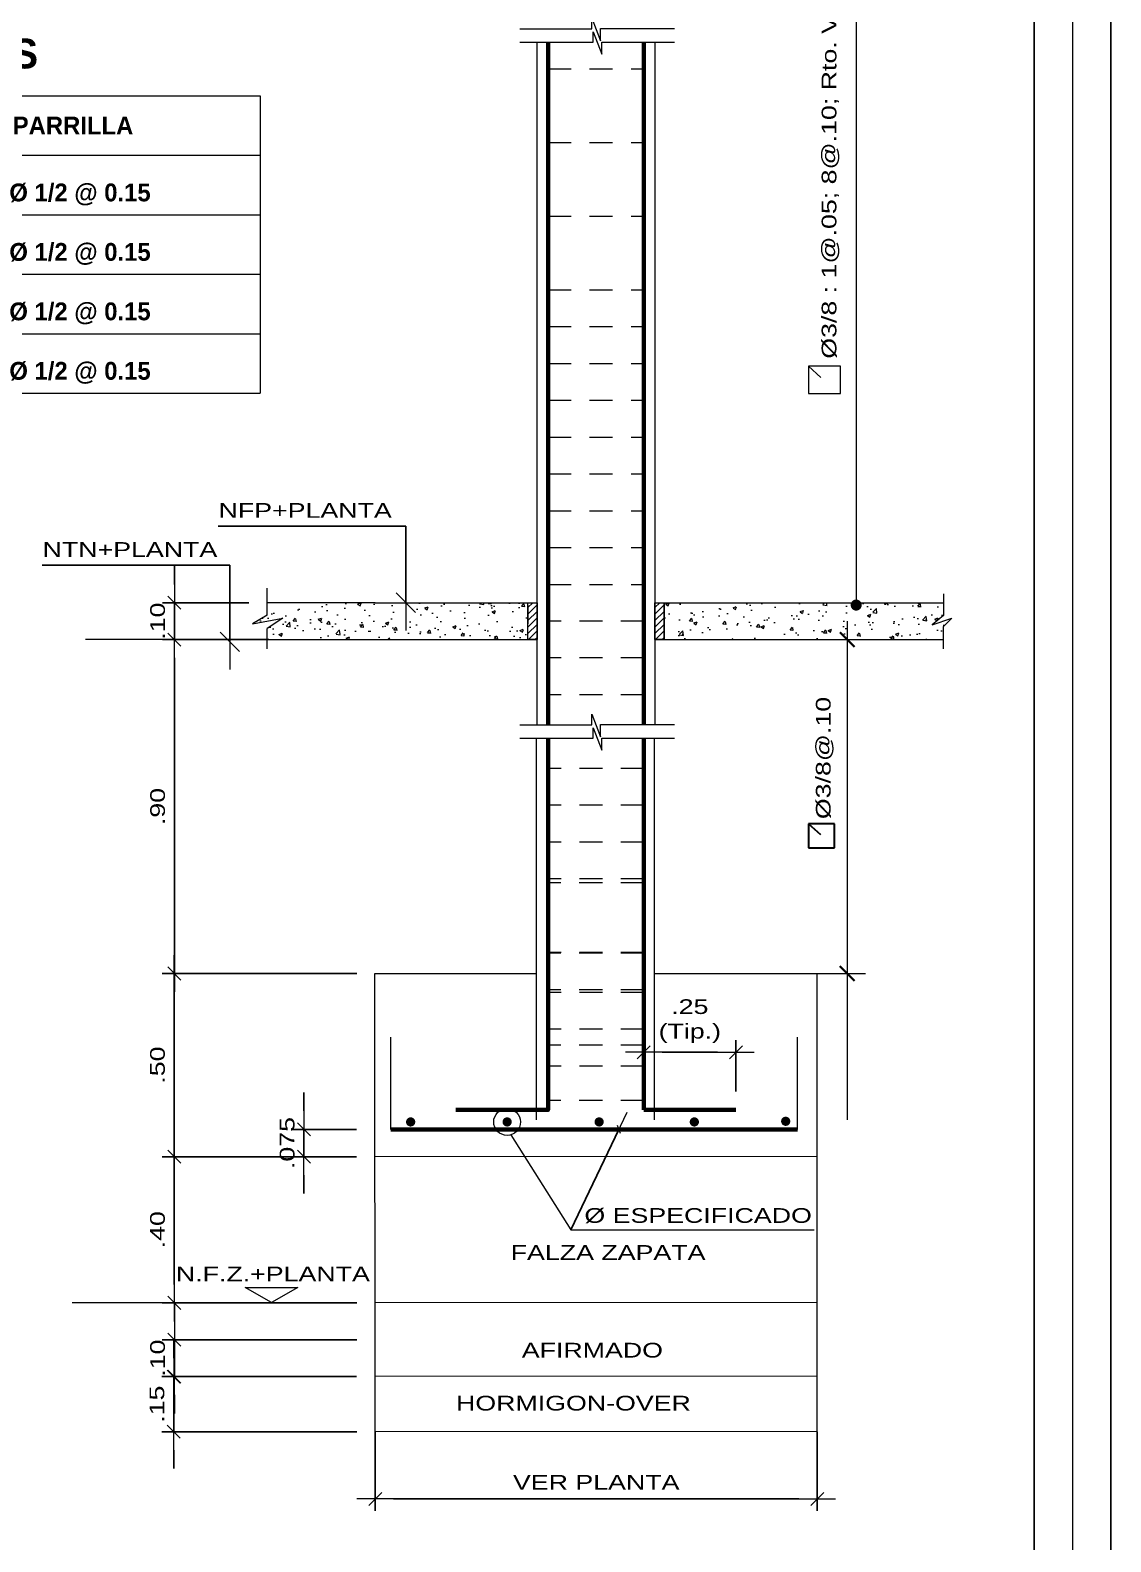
# Model space of a CAD drawing. Header units: millimetres. Extents: x 10559 to 10691, y -16579 to -16550.
# Drawn here: x 10594.3 to 10600.16, y -16570.96 to -16562.75 of the extents above; entities that cross this region are included whole.
import ezdxf
from ezdxf.enums import TextEntityAlignment as Align

# ---------------------------------------------------------------- set-up
doc = ezdxf.new("R2010")
doc.units = ezdxf.units.MM
for name, pattern in [('CENTERX2', [101.6, 63.5, -12.7, 12.7, -12.7]), ('HIDDEN', [0.375, 0.25, -0.125]), ('HIDDEN2', [0.1875, 0.125, -0.0625])]:
    doc.linetypes.add(name, pattern=pattern)
for name, color, linetype in [('01', 1, 'Continuous'), ('04', 4, 'Continuous'), ('Texto', 5, 'Continuous'), ('Textos', 8, 'Continuous')]:
    doc.layers.add(name, color=color, linetype=linetype)
for name, color, linetype, lineweight in [('1COTAS', 1, 'Continuous', 9), ('3CASCO', 2, 'Continuous', 20), ('5COLUMNAS', 5, 'Continuous', 60), ('6ESTRIBOS', 7, 'Continuous', 9), ('ACHURADO', 9, 'Continuous', 5), ('ACOTACION', 1, 'Continuous', 9), ('CABLEPISO', 4, 'HIDDEN', 0), ('cimentacion', 4, 'Continuous', 30), ('Cotas', 8, 'Continuous', 13), ('COTAS-01', 1, 'Continuous', 9), ('FIERRO 1', 3, 'Continuous', 30), ('MEMB', 7, 'Continuous', 15), ('NCOTA', 1, 'Continuous', 9), ('P6', 255, 'Continuous', 20), ('TEXTOS-CHICOS-03', 8, 'Continuous', 30), ('VIGAS1', 116, 'Continuous', 0)]:
    doc.layers.add(name, color=color, linetype=linetype, lineweight=lineweight)
doc.styles.add('ARIAL', font='arial.ttf')
doc.styles.add('Henry', font='GOTHICB.TTF')
doc.styles.add('NOMBRE-2', font='arial.ttf')
doc.styles.add('R80-50', font='arial.ttf', dxfattribs={"width": 1.3, "height": 0.08})
doc.styles.add('SANS', font='sanss___.ttf')
doc.styles.get("Standard").update_dxf_attribs({"font": 'arial.ttf'})
doc.dimstyles.new('1-25', dxfattribs={"dimtxt": 0.08, "dimasz": 0.1, "dimexe": 0.0655, "dimexo": 0.1, "dimgap": 0.05, "dimtad": 1, "dimtoh": 1, "dimlfac": 0.5, "dimzin": 4, "dimdsep": 46, "dimtxsty": 'R80-50', "dimblk1": 'TICK1', "dimblk2": 'TICK1', "dimsah": 1, "dimcen": 0.09, "dimclrd": 1, "dimclre": 1, "dimclrt": 3, "dimadec": 0, "dimazin": 0, "dimtfac": 1, "dimtix": 1, "dimtmove": 0, "dimatfit": 3, "dimldrblk": 'TICK1', "dimfxl": 1, "dimtolj": 1, "dimtzin": 0, "dimarcsym": 0})
doc.dimstyles.new('COTAS-25', dxfattribs={"dimscale": 0.5, "dimtxt": 2.5, "dimasz": 0.15, "dimexe": 0.2, "dimexo": 0.5, "dimgap": 0.1, "dimtad": 1, "dimlfac": 0.5, "dimzin": 5, "dimdsep": 46, "dimtxsty": 'R80-50', "dimblk1": 'FILO', "dimblk2": 'FILO', "dimsah": 1, "dimcen": 1, "dimclrt": 3, "dimadec": 0, "dimazin": 0, "dimtfac": 1, "dimtdec": 4, "dimtix": 1, "dimtmove": 0, "dimatfit": 3, "dimldrblk": 'FILO', "dimfxl": 1, "dimtvp": 1, "dimtolj": 1, "dimtzin": 0, "dimarcsym": 0})
doc.dimstyles.get("Standard").update_dxf_attribs({"dimtxt": 0.18, "dimasz": 0.18, "dimexe": 0.18, "dimexo": 0.0625, "dimgap": 0.09, "dimtad": 0, "dimtih": 1, "dimtoh": 1, "dimdec": 4, "dimzin": 0, "dimdsep": 46, "dimtxsty": 'Standard', "dimcen": 0.09, "dimadec": 0, "dimazin": 0, "dimtfac": 1, "dimtdec": 4, "dimtofl": 0, "dimtmove": 0, "dimatfit": 3, "dimfxl": 1, "dimtolj": 1, "dimtzin": 0, "dimarcsym": 0})
pattern_1 = [(50, (10233.34217, -16892.71527), (0.18218467, -0.015939086), [0.01905, -0.20955]), (355, (10233.34217, -16892.71527), (-0.035242826, 0.19105664), [0.01524, -0.16764]), (100.451, (10233.35735, -16892.7166), (0.1469425, 0.17511669), [0.01619, -0.17809]), (46.1842, (10233.34217, -16892.66447), (0.27107904, -0.04204233), [0.028575, -0.314325]), (96.6356, (10233.36476, -16892.66797), (0.23740423, 0.24742556), [0.024285, -0.267135]), (351.184, (10233.34217, -16892.66447), (0.2374046, 0.24742512), [0.02286, -0.25146]), (21, (10233.36757, -16892.67717), (0.15161488, -0.10226552), [0.01905, -0.20955]), (326, (10233.36757, -16892.67717), (0.06180203, 0.184187966), [0.01524, -0.16764]), (71.4514, (10233.3802, -16892.68569), (0.21341649, 0.08192286), [0.01619, -0.17809]), (37.5, (10233.34217, -16892.715265), (0.003088603, 0.084555039), [0, -0.165608, 0, -0.17018, 0, -0.168275]), (7.5, (10233.34217, -16892.715265), (0.066819663, 0.100180575), [0, -0.097028, 0, -0.161798, 0, -0.064135]), (327.5, (10233.285526, -16892.715265), (0.135590595, -0.005728744), [0, -0.0635, 0, -0.19812, 0, -0.26289]), (317.5, (10233.26013, -16892.71527), (0.14812918, 0.02542649), [0, -0.08255, 0, -0.131572, 0, -0.18669])]

# ---------------------------------------------------------------- blocks, each defined once
blk = doc.blocks.new('TICK1')
at = {"layer": 'COTAS-01'}
blk.add_line((-1, 0), (1, 0), dxfattribs=at)
at = {"layer": 'COTAS-01', "color": 4}
blk.add_line((-0.354, -0.354), (0.354, 0.354), dxfattribs=at)
blk = doc.blocks.new('*D93')
at = {"layer": 'COTAS-01', "color": 1, "lineweight": -2, "transparency": 16777216}
for p, q in [((10597.6276, -16568.51), (10597.6276, -16568.2318)), ((10598.1276, -16568.51), (10598.1276, -16568.2318)), ((10597.7276, -16568.2973), (10598.0276, -16568.2973))]:
    blk.add_line(p, q, dxfattribs=at)
at = {"layer": 'Defpoints', "color": 0, "transparency": 16777216}
for p in [(10598.1276, -16568.2973), (10597.6276, -16568.61), (10598.1276, -16568.61)]:
    blk.add_point(p, dxfattribs=at)
at = {"layer": 'COTAS-01', "color": 1, "lineweight": -2, "transparency": 16777216, "xscale": 0.1, "yscale": 0.1, "zscale": 0.1}
for p, rotation in [((10597.6276, -16568.2973), 179.9999999999963), ((10598.1276, -16568.2973), 359.9999999999963)]:
    blk.add_blockref('TICK1', p, dxfattribs=dict(at, rotation=rotation))
at = {"layer": 'COTAS-01', "color": 3, "transparency": 16777216, "insert": (10597.8776, -16568.1281), "char_height": 0.08, "attachment_point": 5, "style": 'R80-50'}
blk.add_mtext('\\A1;.25\\P(Tip.)', dxfattribs=at)
blk = doc.blocks.new('*D94')
at = {"layer": 'COTAS-01', "color": 1, "lineweight": -2, "transparency": 16777216}
for p, q in [((10595.0789, -16565.7556), (10595.0789, -16565.6556)), ((10595.4828, -16565.8556), (10595.0134, -16565.8556)), ((10595.0789, -16566.0556), (10595.0789, -16565.8556)), ((10595.4828, -16566.0556), (10595.0134, -16566.0556)), ((10595.0789, -16566.1556), (10595.0789, -16566.2556))]:
    blk.add_line(p, q, dxfattribs=at)
at = {"layer": 'Defpoints', "color": 0, "transparency": 16777216}
for p in [(10595.0789, -16565.8556), (10595.5828, -16565.8556), (10595.5828, -16566.0556)]:
    blk.add_point(p, dxfattribs=at)
at = {"layer": 'COTAS-01', "color": 1, "lineweight": -2, "transparency": 16777216, "xscale": 0.1, "yscale": 0.1, "zscale": 0.1}
for p, rotation in [((10595.0789, -16565.8556), 269.9999999999963), ((10595.0789, -16566.0556), 89.99999999999629)]:
    blk.add_blockref('TICK1', p, dxfattribs=dict(at, rotation=rotation))
at = {"layer": 'COTAS-01', "color": 3, "transparency": 16777216, "insert": (10594.988, -16565.9556), "char_height": 0.08, "attachment_point": 5, "rotation": 90, "style": 'R80-50'}
blk.add_mtext('\\A1;.10', dxfattribs=at)
blk = doc.blocks.new('NCOTA')
at = {"layer": 'NCOTA', "linetype": 'CENTERX2', "ltscale": 0.25}
blk.add_line((0, 0), (-1.2154, 0), dxfattribs=at)
blk.add_lwpolyline([(-0.9397, 0.0825), (-1.2253, 0.0825), (-1.0825, 0)], close=True, dxfattribs=at)
at = {"layer": 'NCOTA', "color": 7, "ltscale": 0.5, "style": 'R80-50', "width": 1.3}
blk.add_attdef('NIVEL', (-1.3801, 0.1153), '', height=0.08, dxfattribs=at)
blk = doc.blocks.new('FILO')
at = {"layer": 'Cotas'}
blk.add_line((-1.041, 0), (1.041, 0), dxfattribs=at)
at = {"layer": 'Cotas', "color": 3}
blk.add_line((-0.162, -0.162), (0.162, 0.162), dxfattribs=at)
blk = doc.blocks.new('*D111')
at = {"layer": 'COTAS-01', "color": 1, "lineweight": -2, "transparency": 16777216}
for p, q in [((10595.7823, -16568.6161), (10595.7823, -16568.5161)), ((10596.0676, -16568.7161), (10595.7168, -16568.7161)), ((10595.7823, -16568.8645), (10595.7823, -16568.7161)), ((10596.0676, -16568.8645), (10595.7168, -16568.8645)), ((10595.7823, -16568.9645), (10595.7823, -16569.0645))]:
    blk.add_line(p, q, dxfattribs=at)
at = {"layer": 'Defpoints', "color": 0, "transparency": 16777216}
for p in [(10595.7823, -16568.7161), (10596.1676, -16568.7161), (10596.1676, -16568.8645)]:
    blk.add_point(p, dxfattribs=at)
at = {"layer": 'COTAS-01', "color": 1, "lineweight": -2, "transparency": 16777216, "xscale": 0.1, "yscale": 0.1, "zscale": 0.1}
for p, rotation in [((10595.7823, -16568.7161), 269.9999999999963), ((10595.7823, -16568.8645), 89.99999999999629)]:
    blk.add_blockref('TICK1', p, dxfattribs=dict(at, rotation=rotation))
at = {"layer": 'COTAS-01', "color": 3, "transparency": 16777216, "insert": (10595.6914, -16568.7903), "char_height": 0.08, "attachment_point": 5, "rotation": 90, "style": 'R80-50'}
blk.add_mtext('\\A1;.075', dxfattribs=at)
blk = doc.blocks.new('*D112')
at = {"layer": 'COTAS-01', "color": 1, "lineweight": -2, "transparency": 16777216}
for p, q in [((10596.1693, -16570.359), (10596.1693, -16570.7887)), ((10598.5693, -16570.359), (10598.5693, -16570.7887)), ((10596.2693, -16570.7232), (10598.4693, -16570.7232))]:
    blk.add_line(p, q, dxfattribs=at)
at = {"layer": 'Defpoints', "color": 0, "transparency": 16777216}
for p in [(10596.1693, -16570.259), (10598.5693, -16570.259), (10598.5693, -16570.7232)]:
    blk.add_point(p, dxfattribs=at)
at = {"layer": 'COTAS-01', "color": 1, "lineweight": -2, "transparency": 16777216, "xscale": 0.1, "yscale": 0.1, "zscale": 0.1}
for p, rotation in [((10596.1693, -16570.7232), 179.9999999999963), ((10598.5693, -16570.7232), 359.9999999999963)]:
    blk.add_blockref('TICK1', p, dxfattribs=dict(at, rotation=rotation))
at = {"layer": 'COTAS-01', "color": 3, "transparency": 16777216, "insert": (10597.3693, -16570.6332), "char_height": 0.08, "attachment_point": 5, "style": 'R80-50'}
blk.add_mtext('\\A1;VER PLANTA', dxfattribs=at)
blk = doc.blocks.new('*D114')
at = {"layer": 'COTAS-01', "color": 1, "lineweight": -2, "transparency": 16777216}
for p, q in [((10596.0676, -16567.8694), (10595.0128, -16567.8694)), ((10595.0783, -16568.7645), (10595.0783, -16567.9694)), ((10595.6168, -16568.8645), (10595.0128, -16568.8645))]:
    blk.add_line(p, q, dxfattribs=at)
at = {"layer": 'Defpoints', "color": 0, "transparency": 16777216}
for p in [(10595.0783, -16567.8694), (10596.1676, -16567.8694), (10595.7168, -16568.8645)]:
    blk.add_point(p, dxfattribs=at)
at = {"layer": 'COTAS-01', "color": 1, "lineweight": -2, "transparency": 16777216, "xscale": 0.1, "yscale": 0.1, "zscale": 0.1}
for p, rotation in [((10595.0783, -16567.8694), 89.99999999999629), ((10595.0783, -16568.8645), 269.9999999999963)]:
    blk.add_blockref('TICK1', p, dxfattribs=dict(at, rotation=rotation))
at = {"layer": 'COTAS-01', "color": 3, "transparency": 16777216, "insert": (10594.9874, -16568.3669), "char_height": 0.08, "attachment_point": 5, "rotation": 90, "style": 'R80-50'}
blk.add_mtext('\\A1;.50', dxfattribs=at)
blk = doc.blocks.new('*D115')
at = {"layer": 'COTAS-01', "color": 1, "lineweight": -2, "transparency": 16777216}
for p, q in [((10596.0676, -16568.8645), (10595.0128, -16568.8645)), ((10595.0783, -16568.9645), (10595.0783, -16569.5583)), ((10596.0688, -16569.6583), (10595.0128, -16569.6583))]:
    blk.add_line(p, q, dxfattribs=at)
at = {"layer": 'Defpoints', "color": 0, "transparency": 16777216}
for p in [(10596.1676, -16568.8645), (10595.0783, -16569.6583), (10596.1688, -16569.6583)]:
    blk.add_point(p, dxfattribs=at)
at = {"layer": 'COTAS-01', "color": 1, "lineweight": -2, "transparency": 16777216, "xscale": 0.1, "yscale": 0.1, "zscale": 0.1}
for p, rotation in [((10595.0783, -16568.8645), 89.99999999999629), ((10595.0783, -16569.6583), 269.9999999999963)]:
    blk.add_blockref('TICK1', p, dxfattribs=dict(at, rotation=rotation))
at = {"layer": 'COTAS-01', "color": 3, "transparency": 16777216, "insert": (10594.9874, -16569.2614), "char_height": 0.08, "attachment_point": 5, "rotation": 90, "style": 'R80-50'}
blk.add_mtext('\\A1;.40', dxfattribs=at)
blk = doc.blocks.new('_ARCHTICK')
at = {"color": 0, "linetype": 'ByBlock', "const_width": 0.15}
blk.add_lwpolyline([(-0.5, -0.5), (0.5, 0.5)], dxfattribs=at)
blk = doc.blocks.new('*D185')
at = {"layer": 'COTAS-01', "color": 1, "lineweight": -2, "transparency": 16777216}
for p, q in [((10595.5924, -16566.0556), (10595.0134, -16566.0556)), ((10595.0789, -16566.1556), (10595.0789, -16567.7694)), ((10596.0694, -16567.8694), (10595.0134, -16567.8694))]:
    blk.add_line(p, q, dxfattribs=at)
at = {"layer": 'Defpoints', "color": 0, "transparency": 16777216}
for p in [(10595.6924, -16566.0556), (10595.0789, -16567.8694), (10596.1694, -16567.8694)]:
    blk.add_point(p, dxfattribs=at)
at = {"layer": 'COTAS-01', "color": 1, "lineweight": -2, "transparency": 16777216, "xscale": 0.1, "yscale": 0.1, "zscale": 0.1}
for p, rotation in [((10595.0789, -16566.0556), 90), ((10595.0789, -16567.8694), 270)]:
    blk.add_blockref('TICK1', p, dxfattribs=dict(at, rotation=rotation))
at = {"layer": 'COTAS-01', "color": 3, "transparency": 16777216, "insert": (10594.988, -16566.9625), "char_height": 0.08, "attachment_point": 5, "rotation": 90, "style": 'R80-50'}
blk.add_mtext('\\A1;.90', dxfattribs=at)
blk = doc.blocks.new('*D186')
at = {"layer": 'COTAS-01', "color": 1, "lineweight": -2, "transparency": 16777216}
for p, q in [((10595.0786, -16569.7589), (10595.0786, -16569.6589)), ((10596.0689, -16569.8589), (10595.0131, -16569.8589)), ((10595.0786, -16569.8589), (10595.0786, -16570.059)), ((10596.0683, -16570.059), (10595.0131, -16570.059)), ((10595.0786, -16570.159), (10595.0786, -16570.259))]:
    blk.add_line(p, q, dxfattribs=at)
at = {"layer": 'Defpoints', "color": 0, "transparency": 16777216}
for p in [(10596.1689, -16569.8589), (10595.0786, -16570.059), (10596.1683, -16570.059)]:
    blk.add_point(p, dxfattribs=at)
at = {"layer": 'COTAS-01', "color": 1, "lineweight": -2, "transparency": 16777216, "xscale": 0.1, "yscale": 0.1, "zscale": 0.1}
for p, rotation in [((10595.0786, -16569.8589), 270), ((10595.0786, -16570.059), 90)]:
    blk.add_blockref('TICK1', p, dxfattribs=dict(at, rotation=rotation))
at = {"layer": 'COTAS-01', "color": 3, "transparency": 16777216, "insert": (10594.9878, -16569.9589), "char_height": 0.08, "attachment_point": 5, "rotation": 90, "style": 'R80-50'}
blk.add_mtext('\\A1;.10', dxfattribs=at)
blk = doc.blocks.new('*D129')
at = {"layer": 'COTAS-01', "color": 1, "lineweight": -2, "transparency": 16777216}
for p, q in [((10595.0752, -16569.959), (10595.0752, -16569.859)), ((10596.0683, -16570.059), (10595.0097, -16570.059)), ((10595.0752, -16570.059), (10595.0752, -16570.359)), ((10596.0693, -16570.359), (10595.0097, -16570.359)), ((10595.0752, -16570.459), (10595.0752, -16570.559))]:
    blk.add_line(p, q, dxfattribs=at)
at = {"layer": 'Defpoints', "color": 0, "transparency": 16777216}
for p in [(10596.1683, -16570.059), (10595.0752, -16570.359), (10596.1693, -16570.359)]:
    blk.add_point(p, dxfattribs=at)
at = {"layer": 'COTAS-01', "color": 1, "lineweight": -2, "transparency": 16777216, "xscale": 0.1, "yscale": 0.1, "zscale": 0.1}
for p, rotation in [((10595.0752, -16570.059), 270), ((10595.0752, -16570.359), 90)]:
    blk.add_blockref('TICK1', p, dxfattribs=dict(at, rotation=rotation))
at = {"layer": 'COTAS-01', "color": 3, "transparency": 16777216, "insert": (10594.9843, -16570.209), "char_height": 0.08, "attachment_point": 5, "rotation": 90, "style": 'R80-50'}
blk.add_mtext('\\A1;.15', dxfattribs=at)
blk = doc.blocks.new('HTRHTRHTR')
for p, q in [((4244.53, -165.78), (4244.53, 437.54)), ((4235.83, 428.85), (4235.83, -157.09))]:
    blk.add_line(p, q)
at = {"layer": 'P6', "color": 7}
blk.add_line((4240.18, 433.19), (4240.18, -161.44), dxfattribs=at)
blk = doc.blocks.new('*D110')
at = {"color": 1, "linetype": 'Continuous', "transparency": 16777216}
for p, q in [((10631.9961, -16561.424), (10631.9961, -16562.1075)), ((10634.9961, -16561.424), (10634.9961, -16562.1075))]:
    blk.add_line(p, q, dxfattribs=at)
at = {"color": 1, "linetype": 'Continuous', "lineweight": -2, "transparency": 16777216}
blk.add_line((10634.9961, -16562.0575), (10631.9961, -16562.0575), dxfattribs=at)
at = {"layer": 'Defpoints', "color": 0, "linetype": 'Continuous', "transparency": 16777216}
for p in [(10631.9961, -16561.374), (10634.9961, -16561.374), (10631.9961, -16562.0575)]:
    blk.add_point(p, dxfattribs=at)
at = {"color": 1, "linetype": 'Continuous', "lineweight": -2, "transparency": 16777216, "xscale": 0.03, "yscale": 0.03, "zscale": 0.03}
for p, rotation in [((10631.9961, -16562.0575), 179.9999999999963), ((10634.9961, -16562.0575), 359.9999999999963)]:
    blk.add_blockref('_ARCHTICK', p, dxfattribs=dict(at, rotation=rotation))
at = {"color": 3, "linetype": 'Continuous', "transparency": 16777216, "insert": (10633.4961, -16561.9475), "char_height": 0.12, "attachment_point": 5, "style": 'ARIAL'}
blk.add_mtext('\\A1;VARIABLE', dxfattribs=at)
blk = doc.blocks.new('*D173')
at = {"color": 1, "linetype": 'Continuous', "transparency": 16777216}
for p, q in [((10635.0461, -16558.6967), (10635.7842, -16558.6967)), ((10635.0461, -16561.6967), (10635.7842, -16561.6967))]:
    blk.add_line(p, q, dxfattribs=at)
at = {"color": 1, "linetype": 'Continuous', "lineweight": -2, "transparency": 16777216}
blk.add_line((10635.7342, -16558.6967), (10635.7342, -16561.6967), dxfattribs=at)
at = {"layer": 'Defpoints', "color": 0, "linetype": 'Continuous', "transparency": 16777216}
for p in [(10634.9961, -16558.6967), (10634.9961, -16561.6967), (10635.7342, -16561.6967)]:
    blk.add_point(p, dxfattribs=at)
at = {"color": 1, "linetype": 'Continuous', "lineweight": -2, "transparency": 16777216, "xscale": 0.03, "yscale": 0.03, "zscale": 0.03}
for p, rotation in [((10635.7342, -16558.6967), 89.99999999999629), ((10635.7342, -16561.6967), 269.9999999999963)]:
    blk.add_blockref('_ARCHTICK', p, dxfattribs=dict(at, rotation=rotation))
at = {"color": 3, "linetype": 'Continuous', "transparency": 16777216, "insert": (10635.6242, -16560.1967), "char_height": 0.12, "attachment_point": 5, "rotation": 90, "style": 'ARIAL'}
blk.add_mtext('\\A1;VARIABLE', dxfattribs=at)
blk = doc.blocks.new('BTBTYBT')
at = {"layer": 'CABLEPISO', "color": 2, "linetype": 'Continuous'}
for p, q in [((10632.1268, -16563.1019), (10632.1268, -16564.7169)), ((10633.9251, -16563.1019), (10633.9251, -16564.7169)), ((10634.7326, -16563.1019), (10634.7326, -16564.7169)), ((10631.5026, -16563.4249), (10636.3476, -16563.4249)), ((10631.5026, -16563.7479), (10636.3476, -16563.7479)), ((10631.5026, -16564.0709), (10636.3476, -16564.0709)), ((10631.5026, -16564.3939), (10636.3476, -16564.3939)), ((10631.5026, -16564.7169), (10636.3476, -16564.7169))]:
    blk.add_line(p, q, dxfattribs=at)
blk.add_lwpolyline([(10631.5026, -16564.7169), (10631.5026, -16563.1019), (10636.3476, -16563.1019), (10636.3476, -16564.7169)], dxfattribs=at)
at = {"layer": 'Texto', "linetype": 'Continuous', "style": 'Henry'}
blk.add_text('CUADRO DE ZAPATAS', height=0.161498, rotation=360, dxfattribs=at).set_placement((10632.7544, -16562.9532))
at = {"layer": 'Texto', "style": 'Henry'}
for s, height, p in [('TIPO', 0.0969, (10631.7106, -16563.2634)), ('DIMENSION A x B', 0.096899, (10632.9197, -16563.2634)), ('H', 0.0969, (10634.3182, -16563.2634)), ('PARRILLA', 0.0969, (10635.3317, -16563.2634)), ('Z-1', 0.0969, (10631.7106, -16563.5864)), ('1.30 x 1.30', 0.096899, (10632.902, -16563.5864)), ('0.50', 0.0969, (10634.3827, -16563.6185)), ('Ø 1/2 @ 0.15', 0.096899, (10635.3696, -16563.6268)), ('Z-2', 0.0969, (10631.7106, -16563.9094)), ('1.00 x 1.00', 0.096899, (10632.902, -16563.9094)), ('0.50', 0.0969, (10634.3827, -16563.9415)), ('Ø 1/2 @ 0.15', 0.096899, (10635.3696, -16563.9498)), ('1.50 x 0.50', 0.096899, (10632.9085, -16564.2157)), ('Z-3', 0.0969, (10631.7106, -16564.2324)), ('0.50', 0.0969, (10634.3827, -16564.2645)), ('Ø 1/2 @ 0.15', 0.096899, (10635.3696, -16564.2728)), ('0.80 x 0.80', 0.096899, (10632.8773, -16564.5436)), ('Z-4', 0.0969, (10631.7106, -16564.5554)), ('0.50', 0.0969, (10634.3827, -16564.5874)), ('0.50', 0.0969, (10634.3827, -16564.5874)), ('Ø 1/2 @ 0.15', 0.096899, (10635.3696, -16564.5958))]:
    blk.add_text(s, height=height, rotation=360, dxfattribs=at).set_placement(p, align=Align.MIDDLE_CENTER)
blk = doc.blocks.new('TBBGTBGT')
at = {"layer": '01'}
h = blk.add_hatch(dxfattribs=at)
h.set_pattern_fill('_USER', color=256, scale=0.1, angle=45, style=0, pattern_type=0)
h.set_pattern_definition([(45, (10187.31233, -17202.27608), (-0.070710678, 0.070710678), [])])
h.paths.add_polyline_path([(10633.238, -16560.4467), (10633.738, -16560.4467), (10633.738, -16559.9467), (10633.238, -16559.9467)])
for p, q in [((10633.488, -16559.9467), (10633.488, -16560.4467)), ((10633.238, -16560.1967), (10633.738, -16560.1967))]:
    blk.add_line(p, q, dxfattribs=at)
at = {"layer": '04', "color": 1, "linetype": 'Continuous', "lineweight": 20}
for q in [(10632.3683, -16558.497), (10633.488, -16558.8167), (10632.9319, -16558.9967)]:
    blk.add_line((10632.889, -16558.497), q, dxfattribs=at)
at = {"layer": 'CABLEPISO', "color": 2, "linetype": 'Continuous'}
for points in [[(10631.9961, -16561.6967), (10634.9961, -16561.6967), (10634.9961, -16558.6967), (10631.9961, -16558.6967)], [(10633.238, -16560.4467), (10633.738, -16560.4467), (10633.738, -16559.9467), (10633.238, -16559.9467)], [(10633.238, -16560.4467), (10633.738, -16560.4467), (10633.738, -16559.9467), (10633.238, -16559.9467)]]:
    blk.add_lwpolyline(points, close=True, dxfattribs=at)
at = {"layer": 'cimentacion', "lineweight": 30}
for p, q in [((10632.2868, -16558.8167), (10632.2868, -16561.5767)), ((10632.6868, -16558.8167), (10632.6868, -16561.5767)), ((10633.0868, -16558.8167), (10633.0868, -16561.5767)), ((10633.488, -16558.8167), (10633.488, -16561.5915)), ((10633.8868, -16558.8167), (10633.8868, -16561.5767)), ((10634.2868, -16558.8167), (10634.2868, -16561.5767)), ((10634.6868, -16558.8167), (10634.6868, -16561.5767)), ((10632.0846, -16558.9967), (10634.8761, -16558.9967)), ((10632.0846, -16559.3967), (10634.8761, -16559.3967)), ((10632.0846, -16559.7967), (10634.8761, -16559.7967)), ((10632.0846, -16560.1967), (10634.8761, -16560.1967)), ((10632.0846, -16560.5967), (10634.8761, -16560.5967)), ((10632.0846, -16560.9967), (10634.8761, -16560.9967)), ((10632.0846, -16561.3967), (10634.8761, -16561.3967))]:
    blk.add_line(p, q, dxfattribs=at)
at = {"color": 3}
blk.add_text('ESC: 1 /25', height=0.1136, rotation=360, dxfattribs=at).set_placement((10631.5491, -16562.8165))
at = {"layer": 'MEMB', "color": 6, "style": 'SANS'}
blk.add_text('PLANTA DE ZAPATA ', height=0.28, rotation=360, dxfattribs=at).set_placement((10631.5669, -16562.5748))
at = {"layer": 'Textos', "color": 4, "style": 'NOMBRE-2'}
blk.add_text('1Ø 1/2"@ .15', height=0.091, rotation=360, dxfattribs=at).set_placement((10632.1811, -16558.397))
at = {"color": 8, "linetype": 'Continuous'}
dim = blk.add_linear_dim(base=(10635.7342, -16561.6967), p1=(10634.9961, -16558.6967), p2=(10634.9961, -16561.6967), angle=90, text='VARIABLE', dimstyle='Standard', override={"dimtxt": 0.12, "dimasz": 0.03, "dimexe": 0.05, "dimexo": 0.05, "dimgap": 0.05, "dimtad": 1, "dimtih": 0, "dimdec": 2, "dimlfac": 0.5, "dimzin": 1, "dimtxsty": 'ARIAL', "dimblk": 'ARCHTICK', "dimcen": 0.05, "dimclrd": 1, "dimclre": 1, "dimclrt": 3, "dimtdec": 2, "dimtofl": 1, "dimldrblk": 'ARCHTICK', "dimlwe": 65535}, dxfattribs=at)
dim.commit()
dim.dimension.update_dxf_attribs({"geometry": '*D173', "text_midpoint": (10635.6242, -16560.1967)})
dim = blk.add_linear_dim(base=(10631.9961, -16562.0575), p1=(10634.9961, -16561.374), p2=(10631.9961, -16561.374), text='VARIABLE', dimstyle='Standard', override={"dimtxt": 0.12, "dimasz": 0.03, "dimexe": 0.05, "dimexo": 0.05, "dimgap": 0.05, "dimtad": 1, "dimtih": 0, "dimdec": 2, "dimlfac": 0.5, "dimzin": 1, "dimtxsty": 'ARIAL', "dimblk": 'ARCHTICK', "dimcen": 0.05, "dimclrd": 1, "dimclre": 1, "dimclrt": 3, "dimtdec": 2, "dimtofl": 1, "dimldrblk": 'ARCHTICK', "dimlwe": 65535}, dxfattribs=at)
dim.commit()
dim.dimension.update_dxf_attribs({"geometry": '*D110', "text_midpoint": (10633.4961, -16561.9475)})

msp = doc.modelspace()

# ---------------------------------------------------------------- hatches: boundary and pattern name
at = {"layer": 'ACHURADO', "ltscale": 0.5}
h = msp.add_hatch(dxfattribs=at)
h.set_pattern_fill('ANSI31', color=256, scale=0.2, style=0)
h.set_pattern_definition([(45, (10375.515396, -16865.005022), (-0.0176776695, 0.0176776695), [])])
h.paths.add_polyline_path([(10597.04822, -16566.05556), (10596.99822, -16566.05556), (10596.99822, -16565.85556), (10597.04822, -16565.85556)])
h = msp.add_hatch(dxfattribs=at)
h.set_pattern_fill('ANSI31', color=256, scale=0.2, style=0)
h.set_pattern_definition([(45, (10376.205396, -16865.005022), (-0.0176776695, 0.0176776695), [])])
h.paths.add_polyline_path([(10597.73822, -16566.05556), (10597.68822, -16566.05556), (10597.68822, -16565.85556), (10597.73822, -16565.85556)])
at = {"layer": 'COTAS-01'}
h = msp.add_hatch(dxfattribs=at)
h.set_pattern_fill('AR-CONC', color=8, scale=0.001, style=0)
h.set_pattern_definition(pattern_1)
h.paths.add_polyline_path([(10596.99822, -16565.85556), (10596.16822, -16565.85556), (10595.58282, -16565.85556), (10595.58282, -16565.92373), (10595.50332, -16565.9708), (10595.66801, -16565.93968), (10595.58282, -16565.99457), (10595.58282, -16566.05556), (10596.99822, -16566.05556)])
h = msp.add_hatch(dxfattribs=at)
h.set_pattern_fill('AR-CONC', color=8, scale=0.001, style=0)
h.set_pattern_definition(pattern_1)
h.paths.add_polyline_path([(10599.25592, -16565.92541), (10599.25592, -16565.85556), (10598.78911, -16565.85556, -0.2556362), (10598.79602, -16565.86819, -1), (10598.76602, -16565.86819, -0.2556362), (10598.77293, -16565.85556), (10597.73822, -16565.85556), (10597.73822, -16566.05556), (10598.3212, -16566.05556, -1), (10598.3512, -16566.05556), (10599.25592, -16566.05556), (10599.25592, -16565.98529), (10599.29996, -16565.93958), (10599.19314, -16565.97515)])

# ---------------------------------------------------------------- linework, layer by layer
at = {"layer": '1COTAS', "color": 1}
msp.add_line((10598.78143, -16560.01945), (10598.78143, -16565.86976), dxfattribs=at)
at = {"layer": '3CASCO', "color": 1}
for p, q in [((10595.58282, -16565.92373), (10595.58282, -16565.77694)), ((10599.25592, -16565.80756), (10599.25592, -16565.92541)), ((10595.58282, -16565.92373), (10595.50332, -16565.9708)), ((10595.50332, -16565.9708), (10595.66801, -16565.93968)), ((10595.66801, -16565.93968), (10595.58282, -16565.99457)), ((10599.25592, -16565.92541), (10599.19314, -16565.97515)), ((10599.19314, -16565.97515), (10599.29996, -16565.93958)), ((10599.29996, -16565.93958), (10599.25592, -16565.98529)), ((10595.58282, -16566.10556), (10595.58282, -16565.99457)), ((10599.25592, -16566.10556), (10599.25592, -16565.98529))]:
    msp.add_line(p, q, dxfattribs=at)
at = {"layer": '3CASCO'}
for p, q in [((10596.16822, -16565.85556), (10595.58282, -16565.85556)), ((10597.68822, -16565.85556), (10599.25592, -16565.85556)), ((10597.68822, -16566.05556), (10599.25592, -16566.05556)), ((10597.04458, -16568.66449), (10597.04458, -16566.59148)), ((10596.16761, -16567.8694), (10597.04397, -16567.8694)), ((10596.16927, -16570.35897), (10596.16761, -16567.8694)), ((10598.56926, -16570.35897), (10598.56865, -16567.8694))]:
    msp.add_line(p, q, dxfattribs=at)
at = {"layer": '3CASCO', "ltscale": 0.2}
for p, q in [((10596.16822, -16565.85556), (10597.04822, -16565.85556)), ((10595.58282, -16566.05556), (10597.04822, -16566.05556)), ((10597.68458, -16566.59041), (10597.68458, -16568.66449)), ((10597.68397, -16567.8694), (10598.56761, -16567.8694))]:
    msp.add_line(p, q, dxfattribs=at)
at = {"layer": '3CASCO', "linetype": 'HIDDEN2', "ltscale": 0.4}
for p, q in [((10596.99822, -16565.86976), (10596.99822, -16566.05556)), ((10597.68822, -16565.85556), (10597.68822, -16566.10556)), ((10597.68822, -16565.86976), (10597.68822, -16566.11976)), ((10597.73822, -16565.86976), (10597.73822, -16566.05556))]:
    msp.add_line(p, q, dxfattribs=at)
at = {"layer": '3CASCO', "ltscale": 0.2}
for points in [[(10597.04822, -16565.86976), (10597.04822, -16562.81089)], [(10597.68822, -16562.80982), (10597.68822, -16565.86976)], [(10597.68822, -16565.57999), (10597.68822, -16566.51714)], [(10596.99822, -16566.05556), (10596.99822, -16565.85556)], [(10597.73822, -16566.05556), (10597.73822, -16565.85556)]]:
    msp.add_lwpolyline(points, dxfattribs=at)
at = {"layer": '3CASCO', "flags": 128}
msp.add_lwpolyline([(10597.04822, -16566.51821), (10597.04822, -16565.57999)], dxfattribs=at)
at = {"layer": '3CASCO'}
for points in [[(10598.56761, -16568.863), (10598.56761, -16568.863), (10596.16761, -16568.86449), (10596.16761, -16568.86449)], [(10598.56879, -16569.65684), (10596.16879, -16569.65832)], [(10598.56834, -16570.05749), (10596.16833, -16570.05897)], [(10598.56852, -16570.35749), (10596.16852, -16570.35897)]]:
    msp.add_lwpolyline(points, dxfattribs=at)
at = {"layer": '5COLUMNAS', "color": 4, "ltscale": 0.2}
for p, q in [((10597.62761, -16567.76405), (10597.62761, -16568.61004)), ((10597.62761, -16568.61004), (10598.12761, -16568.61004))]:
    msp.add_line(p, q, dxfattribs=at)
for points in [[(10597.10822, -16566.51821), (10597.10822, -16562.81089)], [(10597.62822, -16566.51714), (10597.62822, -16562.80982)], [(10597.10822, -16568.55408), (10597.10822, -16566.59148)], [(10597.62822, -16568.55408), (10597.62822, -16566.59041)], [(10596.60761, -16568.61004), (10597.10761, -16568.61004), (10597.10761, -16567.76405)], [(10597.10761, -16568.41004), (10597.10761, -16567.86004)], [(10598.46184, -16568.71614), (10596.25422, -16568.71614)]]:
    msp.add_lwpolyline(points, dxfattribs=at)
at = {"layer": '6ESTRIBOS', "color": 1, "const_width": 0.03, "flags": 128}
msp.add_lwpolyline([(10598.76602, -16565.86819, 1), (10598.79602, -16565.86819, 1)], format="xyb", close=True, dxfattribs=at)
at = {"layer": 'ACOTACION', "ltscale": 0.2}
for p, q in [((10598.73261, -16565.95556), (10598.73261, -16568.66449)), ((10598.22415, -16566.05556), (10598.83261, -16566.05556)), ((10598.22579, -16567.8694), (10598.83199, -16567.8694))]:
    msp.add_line(p, q, dxfattribs=at)
at = {"layer": 'COTAS-01', "color": 4}
for p, q in [((10596.25422, -16568.71614), (10596.25422, -16568.21614)), ((10598.46184, -16568.71614), (10598.46184, -16568.21614))]:
    msp.add_line(p, q, dxfattribs=at)
at = {"layer": 'COTAS-01', "color": 1}
for points in [[(10596.95517, -16562.73762), (10597.34513, -16562.73762), (10597.34513, -16562.68038), (10597.39253, -16562.80263), (10597.39253, -16562.73655), (10597.79517, -16562.73655)], [(10596.95517, -16562.81089), (10597.35293, -16562.81089), (10597.35293, -16562.75365), (10597.40033, -16562.8759), (10597.40033, -16562.80982), (10597.79517, -16562.80982)], [(10596.95517, -16566.51821), (10597.34513, -16566.51821), (10597.34513, -16566.46097), (10597.39253, -16566.58322), (10597.39253, -16566.51714), (10597.79517, -16566.51714)], [(10596.95517, -16566.59148), (10597.35293, -16566.59148), (10597.35293, -16566.53424), (10597.40033, -16566.65649), (10597.40033, -16566.59041), (10597.79517, -16566.59041)]]:
    msp.add_lwpolyline(points, dxfattribs=at)
at = {"layer": 'COTAS-01', "ltscale": 0.5}
for points in [[(10597.04822, -16566.05556), (10596.99822, -16566.05556), (10596.99822, -16565.85556), (10597.04822, -16565.85556)], [(10597.73822, -16566.05556), (10597.68822, -16566.05556), (10597.68822, -16565.85556), (10597.73822, -16565.85556)]]:
    msp.add_lwpolyline(points, close=True, dxfattribs=at)
at = {"layer": 'COTAS-01', "color": 2, "ltscale": 5, "const_width": 0.025}
for points in [[(10596.34917, -16568.67572, 1), (10596.37417, -16568.67572, 1)], [(10596.87306, -16568.67572, 1), (10596.89806, -16568.67572, 1)], [(10597.37266, -16568.67572, 1), (10597.39766, -16568.67572, 1)], [(10597.88961, -16568.67572, 1), (10597.91461, -16568.67572, 1)], [(10598.38574, -16568.67225, 1), (10598.41074, -16568.67225, 1)]]:
    msp.add_lwpolyline(points, format="xyb", close=True, dxfattribs=at)
at = {"layer": 'COTAS-01', "ltscale": 5}
msp.add_lwpolyline([(10596.90497, -16568.74591), (10597.23194, -16569.26192), (10598.5529, -16569.26192)], dxfattribs=at)
msp.add_circle((10596.88556, -16568.67572), 0.07283, dxfattribs=at)
at = {"layer": 'FIERRO 1', "linetype": 'HIDDEN2', "lineweight": 0}
for p, q in [((10597.10822, -16562.95556), (10597.62822, -16562.95556)), ((10597.10822, -16563.35556), (10597.62822, -16563.35556)), ((10597.10822, -16563.75556), (10597.62822, -16563.75556)), ((10597.10822, -16564.15556), (10597.62822, -16564.15556)), ((10597.10822, -16564.35556), (10597.62822, -16564.35556)), ((10597.10822, -16564.55556), (10597.62822, -16564.55556)), ((10597.10822, -16564.75556), (10597.62822, -16564.75556)), ((10597.10822, -16564.95556), (10597.62822, -16564.95556)), ((10597.10822, -16565.15556), (10597.62822, -16565.15556)), ((10597.10822, -16565.35556), (10597.62822, -16565.35556)), ((10597.10822, -16565.55556), (10597.62822, -16565.55556)), ((10597.10822, -16565.75556), (10597.62822, -16565.75556)), ((10597.62822, -16565.95556), (10597.10822, -16565.95556)), ((10597.62822, -16566.15556), (10597.10822, -16566.15556)), ((10597.62822, -16566.35556), (10597.10822, -16566.35556)), ((10597.62822, -16566.75556), (10597.10822, -16566.75556)), ((10597.62822, -16566.95556), (10597.10822, -16566.95556)), ((10597.62822, -16567.15556), (10597.10822, -16567.15556)), ((10597.62822, -16567.35556), (10597.10822, -16567.35556)), ((10597.62761, -16567.37716), (10597.10761, -16567.37716)), ((10597.62761, -16567.75899), (10597.10761, -16567.75899)), ((10597.62822, -16567.75556), (10597.10822, -16567.75556)), ((10597.62761, -16567.95899), (10597.10761, -16567.95899)), ((10597.62822, -16567.97224), (10597.10822, -16567.97224)), ((10597.62822, -16568.17224), (10597.10822, -16568.17224)), ((10597.62761, -16568.25899), (10597.10761, -16568.25899)), ((10597.62822, -16568.37224), (10597.10822, -16568.37224)), ((10597.62761, -16568.55899), (10597.10761, -16568.55899))]:
    msp.add_line(p, q, dxfattribs=at)
at = {"layer": 'TEXTOS-CHICOS-03', "ltscale": 0.5}
for p, q in [((10598.52275, -16567.0561), (10598.58806, -16567.11504)), ((10598.66301, -16567.0561), (10598.52275, -16567.0561)), ((10598.52275, -16567.0561), (10598.52275, -16567.18684)), ((10598.66301, -16567.18684), (10598.66301, -16567.0561)), ((10598.52275, -16567.18684), (10598.66301, -16567.18684))]:
    msp.add_line(p, q, dxfattribs=at)
at = {"layer": 'TEXTOS-CHICOS-03', "lineweight": 0, "ltscale": 0.5}
msp.add_lwpolyline([(10598.52153, -16564.56965), (10598.52153, -16564.71846), (10598.69528, -16564.71846), (10598.69528, -16564.56965), (10598.52153, -16564.56965), (10598.58922, -16564.63278)], dxfattribs=at)
at = {"layer": 'VIGAS1'}
msp.add_line((10595.58282, -16566.05556), (10594.59629, -16566.05556), dxfattribs=at)

# ---------------------------------------------------------------- block references
at = {"color": 251, "lineweight": 60, "xscale": 0.04776345228451045, "yscale": 0.04776345228451045, "zscale": 0.04776345228451045}
msp.add_blockref('HTRHTRHTR', (10397.43003, -16571.25012), dxfattribs=at)
for name in ['TBBGTBGT', 'BTBTYBT']:
    msp.add_blockref(name, (-40.80335, 0))
at = {"layer": 'ACOTACION', "ltscale": 0.2, "xscale": 0.08, "yscale": 0.08, "zscale": 0.08}
for p, rotation in [((10598.73261, -16566.05556), 89.99999999999633), ((10598.73199, -16567.8694), 269.9999999999962)]:
    msp.add_blockref('_ARCHTICK', p, dxfattribs=dict(at, rotation=rotation))
at = {"layer": 'COTAS-01', "ltscale": 0.5}
ref = msp.add_blockref('NCOTA', (10594.52296, -16569.65684), dxfattribs=dict(at, xscale=-1, rotation=359.9999999999927))
ref.add_attrib('NIVEL', 'N.F.Z.+PLANTA', (10595.08679, -16569.54155), dxfattribs={"layer": 'NCOTA', "color": 3, "ltscale": 0.5, "height": 0.08, "rotation": 360, "style": 'R80-50', "width": 1.3})

# ---------------------------------------------------------------- texts
at = {"layer": 'COTAS-01', "color": 3, "insert": (10598.61013, -16566.73924), "char_height": 0.08, "attachment_point": 5, "rotation": 90, "style": 'R80-50'}
msp.add_mtext('\\A1;  %%C3/8@.10', dxfattribs=at)
at = {"layer": 'TEXTOS-CHICOS-03', "lineweight": 0, "ltscale": 0.5, "style": 'R80-50', "width": 1.3}
msp.add_text('%%C3/8 : 1@.05; 8@.10; Rto. Ver Cuadro', height=0.08, rotation=90, dxfattribs=at).set_placement((10598.67347, -16564.52984))
at = {"layer": 'TEXTOS-CHICOS-03', "ltscale": 0.5, "style": 'R80-50', "width": 1.3}
for s, p in [('NFP+PLANTA', (10595.31862, -16565.39423)), ('NTN+PLANTA', (10594.36304, -16565.60638)), ('FALZA ZAPATA', (10596.90499, -16569.4249)), ('AFIRMADO', (10596.96498, -16569.95562)), ('HORMIGON-OVER', (10596.60801, -16570.24331))]:
    msp.add_text(s, height=0.08, rotation=360, dxfattribs=at).set_placement(p)
at = {"layer": 'TEXTOS-CHICOS-03', "lineweight": 0, "ltscale": 0.5, "insert": (10597.92273, -16569.18545), "char_height": 0.08, "attachment_point": 5, "style": 'R80-50'}
msp.add_mtext('%%C ESPECIFICADO', dxfattribs=at)

# ---------------------------------------------------------------- dimensions: what is measured, and where the dimension line sits
at = {"layer": 'COTAS-01'}
for base, p1, p2, text, picture, middle in [((10595.07888, -16565.85556), (10595.58282, -16566.05556), (10595.58282, -16565.85556), '.10', '*D94', (10595.07888, -16565.95556)), ((10595.78228, -16568.71614), (10596.16761, -16568.86449), (10596.16761, -16568.71614), '.075', '*D111', (10595.78228, -16568.79031))]:
    dim = msp.add_linear_dim(base=base, p1=p1, p2=p2, angle=90, text=text, dimstyle='1-25', dxfattribs=at)
    dim.commit()
    dim.dimension.update_dxf_attribs({"geometry": picture, "text_midpoint": middle, "dimtype": 160})
dim = msp.add_linear_dim(base=(10595.07888, -16567.8694), p1=(10595.69236, -16566.05556), p2=(10596.16939, -16567.8694), angle=90, text='.90', dimstyle='1-25', dxfattribs=at)
dim.commit()
dim.dimension.update_dxf_attribs({"geometry": '*D185', "text_midpoint": (10594.98804, -16566.96248)})
for base, p1, p2, picture, middle in [((10595.07827, -16567.8694), (10595.71678, -16568.86449), (10596.16761, -16567.8694), '*D114', (10594.98742, -16568.36694)), ((10595.07827, -16569.65832), (10596.16761, -16568.86449), (10596.16879, -16569.65832), '*D115', (10594.98742, -16569.2614)), ((10595.07863, -16570.05897), (10596.16893, -16569.85892), (10596.16833, -16570.05897), '*D186', (10594.98778, -16569.95895)), ((10595.07518, -16570.35897), (10596.16833, -16570.05897), (10596.16926, -16570.35897), '*D129', (10594.98434, -16570.20897))]:
    dim = msp.add_linear_dim(base=base, p1=p1, p2=p2, angle=90, dimstyle='1-25', dxfattribs=at)
    dim.commit()
    dim.dimension.update_dxf_attribs({"geometry": picture, "text_midpoint": middle})
for base, p1, p2, text, picture, middle in [((10598.12761, -16568.29732), (10597.62761, -16568.61004), (10598.12761, -16568.61004), '.25\\P(Tip.)', '*D93', (10597.87761, -16568.12805)), ((10598.56926, -16570.72323), (10596.16926, -16570.25897), (10598.56926, -16570.25897), 'VER PLANTA', '*D112', (10597.36926, -16570.63321))]:
    dim = msp.add_linear_dim(base=base, p1=p1, p2=p2, text=text, dimstyle='1-25', dxfattribs=at)
    dim.commit()
    dim.dimension.update_dxf_attribs({"geometry": picture, "text_midpoint": middle})

# ---------------------------------------------------------------- leaders
for points in [[(10596.33548, -16565.85556), (10596.33548, -16565.43994), (10595.31662, -16565.43994)], [(10595.3799, -16566.06772), (10595.3799, -16565.6521), (10594.36104, -16565.6521)]]:
    msp.add_leader(points, dimstyle='1-25', override={"dimasz": 0.15, "dimgap": 0.05, "dimtad": 0}, dxfattribs=at)
at = {"layer": 'COTAS-01', "ltscale": 0.5}
msp.add_leader([(10597.49276, -16568.71614), (10597.23194, -16569.26192)], dimstyle='COTAS-25', override={"dimasz": 0.2, "dimgap": 0.1, "dimtad": 0}, dxfattribs=at)

doc.saveas('drawing.dxf')
